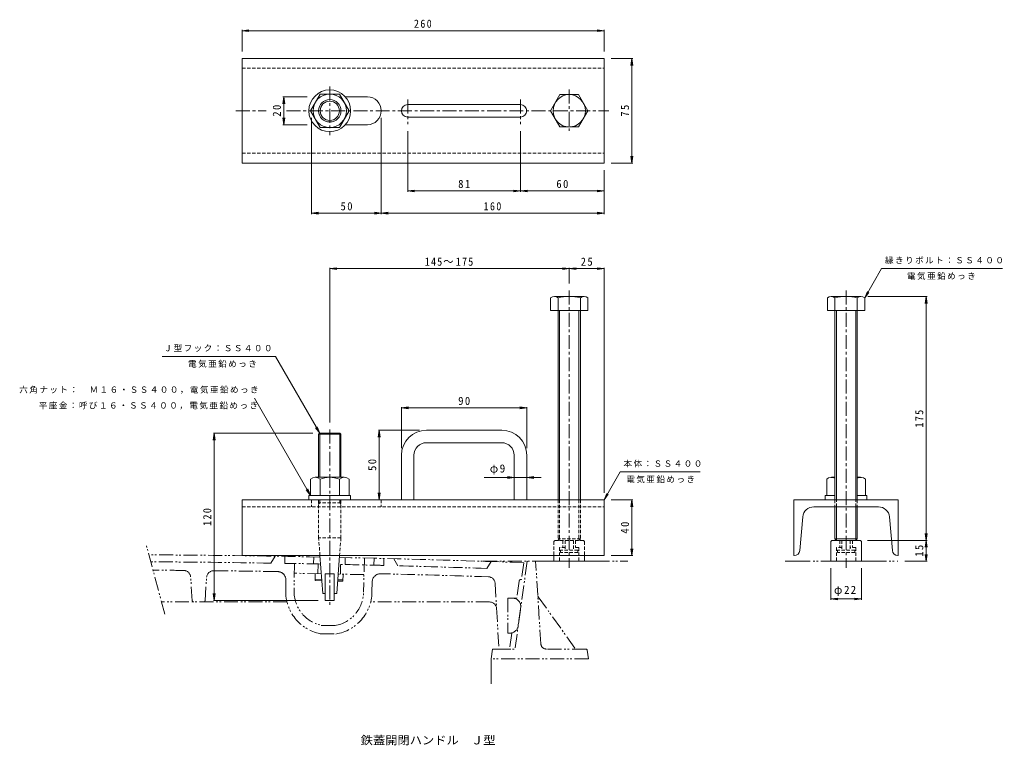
# Model space of a CAD drawing. Units: millimetres, scale not verified. Extents: x -337 to 369, y -266 to 255.
import ezdxf
from ezdxf.enums import TextEntityAlignment as Align

# ---------------------------------------------------------------- set-up
doc = ezdxf.new("R2010")
doc.units = ezdxf.units.MM
doc.header["$LTSCALE"] = 2
for name, pattern in [('CHAIN1', [8, 5, -1, 1, -1]), ('DASHED1', [1.8, 1.2, -0.6]), ('DOUBLE_CHAIN1', [8.8, 5, -1, 0.6, -0.6, 0.6, -1]), ('DOUBLE_CHAIN2', [12.8, 9, -1, 0.6, -0.6, 0.6, -1])]:
    doc.linetypes.add(name, pattern=pattern)
for name, color, linetype, lineweight in [('0-0_通り芯', 2, 'Continuous', 9), ('0-1_躯体', 4, 'Continuous', 9), ('0-2_仕上', 3, 'DOUBLE_CHAIN1', 9), ('0-4_その他', 7, 'Continuous', 9), ('0-E', 7, 'Continuous', 9)]:
    doc.layers.add(name, color=color, linetype=linetype, lineweight=lineweight)
doc.layers.add('F-5_F-5ﾚｲﾔ', color=2, linetype='Continuous')
doc.styles.add('ＭＳ ゴシック', font='')
doc.styles.get('ＭＳ ゴシック').set_extended_font_data('MS Gothic')

msp = doc.modelspace()

# ---------------------------------------------------------------- linework, layer by layer
at = {"layer": '0-0_通り芯', "color": 3}
for p, q in [((-176.903, 227.193), (-176.903, 152.193)), ((-102.703, 199.693), (-86.903, 199.693)), ((23.097, 194.193), (-57.903, 194.193)), ((23.097, 185.193), (-57.903, 185.193)), ((-102.703, 179.693), (-86.903, 179.693)), ((-176.903, 152.193), (83.097, 152.193)), ((-44.403, -39.484), (9.597, -39.484)), ((-44.403, -48.484), (9.597, -48.484)), ((-62.403, -57.484), (-62.403, -89.484)), ((-53.403, -57.484), (-53.403, -89.484)), ((18.597, -57.484), (18.597, -89.484)), ((27.597, -57.484), (27.597, -89.484)), ((-176.903, -89.484), (-176.903, -129.484)), ((-176.903, -89.484), (83.097, -89.484)), ((83.097, -89.484), (83.097, -129.484)), ((219.43, -89.484), (219.43, -129.484)), ((219.43, -89.484), (294.43, -89.484)), ((294.43, -89.484), (294.43, -129.484)), ((233.76, -94.484), (280.099, -94.484)), ((225.791, -101.787), (223.687, -125.833)), ((290.172, -125.833), (288.069, -101.787)), ((-176.903, -129.484), (83.097, -129.484)), ((219.702, -129.484), (219.43, -129.484)), ((294.157, -129.484), (294.43, -129.484))]:
    msp.add_line(p, q, dxfattribs=at)
at = {"layer": '0-0_通り芯', "color": 3, "linetype": 'DASHED1'}
for p, q in [((-176.903, 220.193), (83.097, 220.193)), ((-176.903, 159.193), (83.097, 159.193)), ((-126.903, -89.484), (-126.903, -94.484)), ((-76.903, -89.484), (-76.903, -94.484)), ((-176.903, -94.484), (83.097, -94.484))]:
    msp.add_line(p, q, dxfattribs=at)
at = {"layer": '0-0_通り芯', "linetype": 'CHAIN1'}
for p, q in [((58.097, 205.005), (58.097, 175.406)), ((58.097, 60.768), (58.097, -138.239)), ((256.93, 60.768), (256.93, -138.239))]:
    msp.add_line(p, q, dxfattribs=at)
at = {"layer": '0-0_通り芯'}
for p, q in [((-127.733, 189.693), (-120.805, 201.693)), ((-120.805, 201.693), (-106.961, 201.693)), ((-100.033, 189.693), (-106.961, 201.693)), ((-127.733, 189.693), (-120.805, 177.693)), ((-100.033, 189.693), (-106.961, 177.693)), ((-120.805, 177.693), (-106.961, 177.693)), ((44.722, 55.403), (44.722, 46.417)), ((68.784, 56.417), (47.409, 56.417)), ((50.097, 55.403), (50.097, -89.484)), ((66.097, 55.403), (66.097, -89.484)), ((71.472, 55.403), (71.472, 46.417)), ((243.555, 55.403), (243.555, 46.417)), ((267.617, 56.417), (246.242, 56.417)), ((248.93, 55.403), (248.93, -89.484)), ((264.93, 55.403), (264.93, -89.484)), ((270.305, 55.403), (270.305, 46.417)), ((71.472, 46.417), (44.722, 46.417)), ((51.179, 46.417), (51.179, -89.484)), ((65.014, 46.417), (65.014, -89.484)), ((270.305, 46.417), (243.555, 46.417)), ((250.012, 46.417), (250.012, -89.484)), ((263.847, 46.417), (263.847, -89.484)), ((-127.733, -74.641), (-127.733, -86.284)), ((-103.497, -73.284), (-124.269, -73.284)), ((-120.805, -74.641), (-120.805, -86.284)), ((-106.961, -74.641), (-106.961, -86.284)), ((-100.033, -74.641), (-100.033, -86.284)), ((243.08, -74.641), (243.08, -86.284)), ((248.93, -73.284), (246.544, -73.284)), ((250.008, -74.641), (250.008, -86.284)), ((263.851, -74.641), (263.851, -86.284)), ((267.315, -73.284), (264.93, -73.284)), ((270.78, -74.641), (270.78, -86.284)), ((-128.883, -86.284), (-128.883, -89.484)), ((-98.883, -86.284), (-128.883, -86.284)), ((-100.033, -86.284), (-127.733, -86.284)), ((-98.883, -86.284), (-98.883, -89.484)), ((241.93, -86.284), (241.93, -89.484)), ((248.93, -86.284), (241.93, -86.284)), ((248.93, -86.284), (243.08, -86.284)), ((271.93, -86.284), (264.93, -86.284)), ((270.78, -86.284), (264.93, -86.284)), ((271.93, -86.284), (271.93, -89.484)), ((248.93, -94.484), (248.93, -117.501)), ((250.012, -94.484), (250.012, -118.583)), ((263.847, -94.484), (263.847, -118.583)), ((264.93, -94.484), (264.93, -117.501)), ((248.93, -117.501), (250.012, -118.583)), ((264.93, -117.501), (248.93, -117.501)), ((263.847, -118.583), (264.93, -117.501))]:
    msp.add_line(p, q, dxfattribs=at)
at = {"layer": '0-0_通り芯', "color": 3, "linetype": 'CHAIN1'}
for p, q in [((-57.903, 197.752), (-57.903, 180.076)), ((23.097, 197.752), (23.097, 180.076)), ((-181.272, 189.693), (-159.583, 189.693)), ((-144.895, 189.693), (86.471, 189.693))]:
    msp.add_line(p, q, dxfattribs=at)
at = {"layer": '0-0_通り芯', "linetype": 'DASHED1'}
for p, q in [((50.097, -89.484), (50.097, -117.501)), ((51.179, -89.484), (51.179, -118.583)), ((65.014, -89.484), (65.014, -118.583)), ((66.097, -89.484), (66.097, -117.501)), ((248.93, -89.484), (248.93, -94.484)), ((250.012, -94.484), (250.012, -89.484)), ((263.847, -94.484), (263.847, -89.484)), ((264.93, -89.484), (264.93, -94.484)), ((50.097, -117.501), (51.179, -118.583)), ((66.097, -117.501), (50.097, -117.501)), ((53.597, -118.583), (53.597, -123.583)), ((55.097, -118.583), (55.097, -125.583)), ((61.097, -118.583), (61.097, -125.583)), ((62.597, -118.583), (62.597, -123.583)), ((65.014, -118.583), (66.097, -117.501)), ((252.43, -118.583), (252.43, -123.583)), ((253.93, -118.583), (253.93, -125.583)), ((259.93, -118.583), (259.93, -125.583)), ((261.43, -118.583), (261.43, -123.583)), ((51.097, -123.583), (51.097, -133.583)), ((55.097, -123.583), (51.097, -123.583)), ((51.847, -125.583), (51.847, -127.183)), ((64.347, -125.583), (51.847, -125.583)), ((65.097, -123.583), (61.097, -123.583)), ((64.347, -125.583), (64.347, -127.183)), ((65.097, -123.583), (65.097, -133.583)), ((249.93, -123.583), (249.93, -133.583)), ((253.93, -123.583), (249.93, -123.583)), ((250.68, -125.583), (250.68, -127.183)), ((263.18, -125.583), (250.68, -125.583)), ((263.93, -123.583), (259.93, -123.583)), ((263.18, -125.583), (263.18, -127.183)), ((263.93, -123.583), (263.93, -133.583)), ((64.347, -127.183), (51.847, -127.183)), ((263.18, -127.183), (250.68, -127.183))]:
    msp.add_line(p, q, dxfattribs=at)
at = {"layer": '0-0_通り芯', "color": 6, "linetype": 'DASHED1'}
for p, q in [((47.804, -118.583), (47.097, -119.29)), ((47.097, -119.29), (47.097, -129.484)), ((68.39, -118.583), (47.804, -118.583)), ((68.39, -118.583), (69.097, -119.29)), ((69.097, -119.29), (69.097, -129.484))]:
    msp.add_line(p, q, dxfattribs=at)
at = {"layer": '0-0_通り芯', "color": 6}
for p, q in [((245.93, -119.29), (246.637, -118.583)), ((245.93, -119.29), (245.93, -133.583)), ((267.222, -118.583), (246.637, -118.583)), ((267.222, -118.583), (267.93, -119.29)), ((267.93, -119.29), (267.93, -133.583)), ((47.097, -129.484), (47.097, -133.583)), ((47.097, -133.583), (69.097, -133.583)), ((69.097, -129.484), (69.097, -133.583)), ((245.93, -133.583), (267.93, -133.583))]:
    msp.add_line(p, q, dxfattribs=at)
at = {"layer": '0-0_通り芯', "color": 7, "linetype": 'DOUBLE_CHAIN2'}
for p, q in [((33.945, -133.583), (47.097, -133.583)), ((69.097, -133.583), (100.14, -133.583)), ((213.168, -133.583), (245.93, -133.583)), ((267.93, -133.583), (294.157, -133.583)), ((1.945, -203.583), (1.945, -223.392))]:
    msp.add_line(p, q, dxfattribs=at)
at = {"layer": '0-0_通り芯', "color": 3}
msp.add_lwpolyline([(-176.903, 227.193), (83.097, 227.193), (83.097, 152.193)], dxfattribs=at)
at = {"layer": '0-0_通り芯'}
msp.add_lwpolyline([(71.472, 189.693), (64.784, 201.276), (51.409, 201.276), (44.722, 189.693), (51.409, 178.11), (64.784, 178.11)], close=True, dxfattribs=at)
for centre, radius in [((-113.883, 189.693), 15), ((-113.876, 189.693), 12), ((58.097, 189.693), 11.583)]:
    msp.add_circle(centre, radius, dxfattribs=at)
at = {"layer": '0-0_通り芯', "color": 3}
for centre, radius, start, end in [((-86.903, 189.693), 10, 270, 90), ((-57.903, 189.693), 4.5, 90, 270), ((23.097, 189.693), 4.5, 270, 90), ((-44.403, -57.484), 18, 90, 180), ((9.597, -57.484), 18, 0, 90), ((-44.403, -57.484), 9, 90, 180), ((9.597, -57.484), 9, 0, 90), ((233.76, -102.484), 8, 90, 174.99998), ((280.099, -102.484), 8, 4.99997, 90), ((219.702, -125.484), 4, 270, 354.99998), ((294.157, -125.484), 4, 185.00002, 270)]:
    msp.add_arc(centre, radius, start, end, dxfattribs=at)
at = {"layer": '0-0_通り芯'}
for centre, radius, start, end in [((47.409, 52.347), 4.07, 48.67543, 131.32401), ((58.097, 24.336), 32.081, 75.55954, 104.43982), ((68.784, 52.347), 4.07, 48.67599, 131.32451), ((246.242, 52.347), 4.07, 48.67543, 131.32401), ((256.93, 24.338), 32.079, 75.55869, 104.44131), ((267.617, 52.347), 4.07, 48.67599, 131.32451), ((-124.269, -78.385), 5.101, 47.22217, 132.77783), ((-113.883, -91.619), 18.335, 67.81938, 112.18069), ((-103.497, -78.385), 5.101, 47.22217, 132.77783), ((246.544, -78.385), 5.101, 62.11121, 132.77783), ((267.315, -78.385), 5.101, 47.22217, 117.88966)]:
    msp.add_arc(centre, radius, start, end, dxfattribs=at)
at = {"layer": '0-1_躯体', "linetype": 'CHAIN1'}
for p, q in [((-113.883, 207.161), (-113.883, 172.225)), ((-113.883, -38.935), (-113.883, -166.157))]:
    msp.add_line(p, q, dxfattribs=at)
at = {"layer": '0-1_躯体'}
for p, q in [((-121.071, -41.654), (-121.071, -73.284)), ((-106.695, -41.654), (-106.695, -73.284)), ((-105.883, -42.466), (-121.883, -42.466)), ((-121.883, -42.466), (-121.883, -73.284)), ((-105.883, -42.466), (-105.883, -73.284)), ((-118.883, -156.654), (-120.921, -129.484)), ((-106.845, -129.484), (-108.883, -156.654)), ((-110.633, -142.654), (-110.633, -161.654)), ((-117.133, -156.654), (-118.883, -156.654)), ((-110.633, -161.654), (-117.133, -161.654)), ((-108.883, -156.654), (-110.633, -156.654))]:
    msp.add_line(p, q, dxfattribs=at)
at = {"layer": '0-1_躯体', "linetype": 'DASHED1'}
for p, q in [((-121.883, -89.484), (-121.883, -116.654)), ((-105.883, -91.654), (-121.883, -91.654)), ((-121.071, -91.654), (-121.883, -92.466)), ((-121.071, -89.484), (-121.071, -91.654)), ((-106.695, -89.484), (-106.695, -91.654)), ((-106.695, -91.654), (-105.883, -92.466)), ((-105.883, -89.484), (-105.883, -116.654)), ((-105.883, -116.654), (-121.883, -116.654)), ((-120.921, -129.484), (-121.883, -116.654)), ((-105.883, -116.654), (-106.845, -129.484))]:
    msp.add_line(p, q, dxfattribs=at)
at = {"layer": '0-1_躯体'}
for points in [[(-105.883, -42.466), (-106.695, -41.654), (-121.071, -41.654), (-121.883, -42.466)], [(-110.633, -142.654), (-117.133, -142.654), (-117.133, -161.654)]]:
    msp.add_lwpolyline(points, dxfattribs=at)
for radius in [8, 6.918]:
    msp.add_circle((-113.883, 189.693), radius, dxfattribs=at)
at = {"layer": '0-2_仕上'}
for p, q in [((-232.38, -171.519), (-245.662, -121.949)), ((-156.177, -134.886), (-153.078, -129.935)), ((-146.05, -130.051), (-146.152, -135.05)), ((-125.378, -130.424), (-125.48, -135.416)), ((-102.733, -130.887), (-102.835, -135.879)), ((-89.061, -131.181), (-89.561, -155.659)), ((-82.063, -131.359), (-82.165, -136.358)), ((-75.041, -131.531), (-75.143, -136.53)), ((-67.994, -131.708), (-65.099, -136.784)), ((1.945, -133.769), (-1.055, -138.672)), ((-139.152, -135.136), (-139.551, -154.638)), ((-122.233, -135.482), (-122.376, -142.481)), ((-106.081, -135.812), (-106.224, -142.811)), ((25.444, -134.583), (23.758, -146.583)), ((-212.62, -161.838), (-213.814, -144.769)), ((-203.49, -161.838), (-202.312, -144.984)), ((-145.398, -147.087), (-145.549, -154.515)), ((-119.942, -142.531), (-139.295, -142.135)), ((-124.298, -142.441), (-124.4, -147.44)), ((-119.567, -147.539), (-124.4, -147.44)), ((-119.642, -146.537), (-124.38, -146.441)), ((-108.217, -147.771), (-104.405, -147.849)), ((-108.142, -146.772), (-104.384, -146.849)), ((-89.306, -143.156), (-107.842, -142.778)), ((-104.302, -142.85), (-104.405, -147.849)), ((22.063, -147.874), (20.347, -160.083)), ((23.549, -146.583), (23.758, -146.583)), ((-83.411, -148.355), (-83.562, -155.781)), ((13.945, -160.083), (20.347, -160.083)), ((-144.605, -162.768), (-234.725, -162.768)), ((0.942, -162.768), (-84.507, -162.768)), ((-120.055, -179.536), (-110.057, -179.74)), ((-120.751, -185.523), (-109.607, -185.751))]:
    msp.add_line(p, q, dxfattribs=at)
at = {"layer": '0-2_仕上', "color": 6}
for p, q in [((-3.671, -133.583), (33.945, -133.583)), ((27.945, -133.583), (19.091, -196.583)), ((37.707, -192.837), (33.945, -133.583)), ((35.866, -159.049), (62.753, -196.583)), ((2.945, -196.583), (1.945, -203.583)), ((2.945, -196.583), (19.091, -196.583)), ((70.078, -196.583), (41.699, -196.583)), ((71.067, -197.442), (71.945, -203.583)), ((71.945, -203.583), (1.945, -203.583))]:
    msp.add_line(p, q, dxfattribs=at)
at = {"layer": '0-2_仕上', "color": 4}
for p, q in [((13.945, -160.083), (13.945, -185.083)), ((17.302, -160.083), (13.945, -160.083)), ((23.302, -166.083), (21.475, -179.083)), ((15.475, -185.083), (13.945, -185.083))]:
    msp.add_line(p, q, dxfattribs=at)
at = {"layer": '0-2_仕上'}
for points in [[(4.886, -149.421), (7.622, -196.583), (15.218, -196.583)], [(13.945, -160.083), (13.945, -185.083), (16.834, -185.083), (15.218, -196.583)]]:
    msp.add_lwpolyline(points, dxfattribs=at)
for centre, radius, start, end in [((-298.055, -9128.768), 9000, 88.87177, 89.65454), ((-298.055, -9128.768), 8995, 89.09624, 89.6458), ((-298.055, -9128.768), 9000, 87.94009, 88.78325), ((-298.055, -9128.768), 8989, 89.49493, 89.6353), ((-218.802, -145.117), 5, 3.99989, 90.18365), ((-197.324, -145.332), 5, 86.89827, 175.99998), ((-298.055, -9128.768), 8989, 89.06653, 89.3562), ((-151.396, -146.965), 6, 358.83044, 92.06606), ((-298.055, -9128.766), 8995, 88.86874, 89.03236), ((-298.055, -9128.768), 8995, 88.98778, 89.03236), ((-298.055, -9128.766), 8995, 88.57996, 88.78496), ((-298.055, -9128.768), 8995, 88.57996, 88.6693), ((-298.055, -9128.768), 8995, 88.10785, 88.51596), ((-77.412, -148.478), 6, 89.27005, 178.82915), ((-298.055, -9128.768), 8989, 88.09972, 88.59299), ((-0.106, -149.71), 5, 3.32016, 88.54015), ((23.549, -148.083), 1.5, 90, 172.00024), ((-114.556, -155.148), 31, 178.82956, 258.47243), ((-114.556, -155.148), 25, 178.82954, 257.29251), ((-211.623, -161.768), 1, 184.00026, 270), ((-204.488, -161.768), 1, 270, 355.99974), ((-114.556, -155.148), 25, 280.36656, 358.82959), ((-114.556, -155.148), 31, 279.18672, 358.82964), ((0.942, -167.768), 5, 3.32016, 90)]:
    msp.add_arc(centre, radius, start, end, dxfattribs=at)
at = {"layer": '0-2_仕上', "color": 4}
for centre, start, end in [((17.302, -166.083), 0, 90), ((15.475, -179.083), 270, 0)]:
    msp.add_arc(centre, 6, start, end, dxfattribs=at)
at = {"layer": '0-2_仕上', "color": 6}
for centre, radius, start, end in [((37.492, -157.884), 2, 183.63332, 215.61473), ((41.699, -192.583), 4, 183.63185, 270.00142), ((70.078, -197.583), 1, 8.13071, 90)]:
    msp.add_arc(centre, radius, start, end, dxfattribs=at)
at = {"layer": '0-4_その他'}
for p, q in [((-176.903, 247.193), (-171.946, 247.846)), ((-176.903, 232.193), (-176.903, 247.793)), ((-176.903, 247.193), (83.097, 247.193)), ((-176.903, 247.193), (-171.946, 246.54)), ((83.097, 247.193), (78.14, 247.846)), ((83.097, 247.193), (78.14, 246.54)), ((83.097, 232.193), (83.097, 247.793)), ((88.097, 227.193), (103.697, 227.193)), ((103.097, 227.193), (102.444, 222.236)), ((103.097, 152.193), (103.097, 227.193)), ((103.097, 227.193), (103.75, 222.236)), ((-146.903, 199.693), (-147.556, 194.736)), ((-130.205, 199.693), (-147.503, 199.693)), ((-146.903, 179.693), (-146.903, 199.693)), ((-146.903, 199.693), (-146.25, 194.736)), ((-146.903, 179.693), (-147.556, 184.65)), ((-146.903, 179.693), (-146.25, 184.65)), ((-126.903, 184.693), (-126.903, 115.593)), ((-76.903, 184.693), (-76.903, 115.593)), ((-130.205, 179.693), (-147.503, 179.693)), ((-57.903, 175.076), (-57.903, 131.593)), ((23.097, 175.076), (23.097, 131.593)), ((103.097, 152.193), (102.444, 157.15)), ((103.097, 152.193), (103.75, 157.15)), ((88.097, 152.193), (103.697, 152.193)), ((83.097, 147.193), (83.097, 115.593)), ((-57.903, 132.193), (-52.946, 132.846)), ((-57.903, 132.193), (23.097, 132.193)), ((-57.903, 132.193), (-52.946, 131.54)), ((23.097, 132.193), (18.14, 132.846)), ((23.097, 132.193), (18.14, 131.54)), ((23.097, 132.193), (28.054, 132.846)), ((23.097, 132.193), (83.097, 132.193)), ((23.097, 132.193), (28.054, 131.54)), ((83.097, 132.193), (78.14, 132.846)), ((83.097, 132.193), (78.14, 131.54)), ((-126.903, 116.193), (-121.946, 116.846)), ((-126.903, 116.193), (-76.903, 116.193)), ((-126.903, 116.193), (-121.946, 115.54)), ((-76.903, 116.193), (-81.86, 116.846)), ((-76.903, 116.193), (-81.86, 115.54)), ((-76.903, 116.193), (-71.946, 116.846)), ((-76.903, 116.193), (83.097, 116.193)), ((-76.903, 116.193), (-71.946, 115.54)), ((83.097, 116.193), (78.14, 116.846)), ((83.097, 116.193), (78.14, 115.54)), ((-113.883, 76.417), (-108.926, 77.07)), ((-113.883, -33.935), (-113.883, 77.017)), ((-113.883, 76.417), (58.097, 76.417)), ((-113.883, 76.417), (-108.926, 75.764)), ((58.097, 76.417), (53.14, 77.07)), ((58.097, 76.417), (53.14, 75.764)), ((58.097, 76.417), (63.054, 77.07)), ((58.097, 65.768), (58.097, 77.017)), ((58.097, 76.417), (83.097, 76.417)), ((58.097, 76.417), (63.054, 75.764)), ((83.097, 76.417), (78.14, 77.07)), ((83.097, 76.417), (78.14, 75.764)), ((83.097, -84.484), (83.097, 77.017)), ((272.617, 56.417), (315.03, 56.417)), ((314.43, 56.417), (313.777, 51.46)), ((314.43, -118.583), (314.43, 56.417)), ((314.43, 56.417), (315.082, 51.46)), ((-62.403, -23.484), (-57.446, -22.831)), ((-62.403, -52.484), (-62.403, -22.884)), ((-62.403, -23.484), (27.597, -23.484)), ((-62.403, -23.484), (-57.446, -24.137)), ((27.597, -23.484), (22.64, -22.831)), ((27.597, -23.484), (22.64, -24.137)), ((27.597, -52.484), (27.597, -22.884)), ((-196.903, -41.654), (-197.556, -46.612)), ((-126.071, -41.654), (-197.503, -41.654)), ((-196.903, -161.654), (-196.903, -41.654)), ((-196.903, -41.654), (-196.251, -46.612)), ((-78.403, -39.484), (-79.056, -44.441)), ((-49.403, -39.484), (-79.003, -39.484)), ((-78.403, -89.484), (-78.403, -39.484)), ((-78.403, -39.484), (-77.751, -44.441)), ((37.963, -73.484), (-2.895, -73.484)), ((18.597, -73.484), (13.64, -72.831)), ((18.597, -73.484), (13.64, -74.137)), ((27.597, -73.484), (32.554, -72.831)), ((27.597, -73.484), (32.554, -74.137)), ((-78.403, -89.484), (-79.056, -84.527)), ((-78.403, -89.484), (-77.751, -84.527)), ((88.097, -89.484), (103.697, -89.484)), ((103.097, -89.484), (102.444, -94.441)), ((103.097, -129.484), (103.097, -89.484)), ((103.097, -89.484), (103.75, -94.441)), ((272.223, -118.583), (315.03, -118.583)), ((314.43, -118.583), (313.777, -113.626)), ((314.43, -118.583), (313.777, -123.54)), ((314.43, -118.583), (315.082, -113.626)), ((314.43, -133.583), (314.43, -118.583)), ((314.43, -118.583), (315.082, -123.54)), ((103.097, -129.484), (102.444, -124.527)), ((103.097, -129.484), (103.75, -124.527)), ((88.097, -129.484), (103.697, -129.484)), ((299.157, -133.583), (315.03, -133.583)), ((314.43, -133.583), (313.777, -128.626)), ((314.43, -133.583), (315.082, -128.626)), ((245.93, -138.583), (245.93, -161.183)), ((267.93, -138.583), (267.93, -161.183)), ((-196.903, -161.654), (-197.556, -156.697)), ((-122.133, -161.654), (-197.503, -161.654)), ((-196.903, -161.654), (-196.251, -156.697)), ((245.93, -160.583), (250.887, -159.931)), ((245.93, -160.583), (267.93, -160.583)), ((245.93, -160.583), (250.887, -161.236)), ((267.93, -160.583), (262.972, -159.931)), ((267.93, -160.583), (262.972, -161.236))]:
    msp.add_line(p, q, dxfattribs=at)
at = {"layer": '0-E'}
for p, q in [((270.305, 55.403), (272.218, 60.023)), ((270.305, 55.403), (273.348, 59.37)), ((-152.866, 13.417), (-234.209, 13.417)), ((-121.071, -41.654), (-152.866, 13.417)), ((-127.733, -86.284), (-167.975, -16.583)), ((-121.071, -41.654), (-124.115, -37.688)), ((-121.071, -41.654), (-122.984, -37.035)), ((83.097, -89.484), (94.644, -69.484)), ((94.644, -69.484), (152.059, -69.484)), ((-127.733, -86.284), (-130.777, -82.317)), ((-127.733, -86.284), (-129.646, -81.665)), ((83.097, -89.484), (85.01, -84.865)), ((83.097, -89.484), (86.141, -85.517))]:
    msp.add_line(p, q, dxfattribs=at)
msp.add_lwpolyline([(270.305, 55.403), (282.437, 76.417), (369.131, 76.417)], dxfattribs=at)

# ---------------------------------------------------------------- texts
at = {"layer": '0-4_その他', "color": 2, "char_height": 5.865, "attachment_point": 7, "style": 'ＭＳ ゴシック'}
for s, insert in [('\\T1.27;\\W0.9;260', (-53.403, 249.193)), ('\\T1.27;\\W0.95;81', (-21.653, 134.193)), ('\\T1.27;\\W0.95;60', (48.847, 134.193)), ('\\T1.27;\\W0.95;50', (-106.153, 118.193)), ('\\T1.27;\\W0.9;160', (-3.403, 118.193)), ('\\T1.24;\\W0.9;145～175', (-45.643, 78.417)), ('\\T1.27;\\W0.95;25', (66.347, 78.417)), ('\\T1.27;\\W0.95;90', (-21.653, -21.484)), ('\\T1.17;φ9', (1.028, -71.484)), ('\\T1.19;φ22', (248.18, -158.583))]:
    msp.add_mtext(s, dxfattribs=dict(at, insert=insert))
at = {"layer": '0-4_その他', "color": 2, "char_height": 5.865, "attachment_point": 7, "rotation": 90, "style": 'ＭＳ ゴシック'}
for s, insert in [('\\T1.27;\\W0.95;20', (-148.903, 185.443)), ('\\T1.27;\\W0.95;75', (101.097, 185.443)), ('\\T1.27;\\W0.9;175', (312.43, -37.583)), ('\\T1.27;\\W0.95;50', (-80.403, -68.734)), ('\\T1.27;\\W0.9;120', (-198.903, -108.154)), ('\\T1.27;\\W0.95;40', (101.097, -113.734)), ('\\T1.27;\\W0.95;15', (312.43, -130.333))]:
    msp.add_mtext(s, dxfattribs=dict(at, insert=insert))
at = {"layer": '0-E', "char_height": 4.399, "attachment_point": 7, "style": 'ＭＳ ゴシック'}
for s, insert in [('\\T1.17;縁きりボルト：ＳＳ４００', (284.852, 79.696)), ('\\T1.17;電気亜鉛めっき', (300.641, 68.369)), ('\\T1.17;Ｊ型フック：ＳＳ４００', (-233.233, 16.696)), ('\\T1.17;電気亜鉛めっき', (-215.651, 5.369)), ('\\T1.17;六角ナット：\u3000Ｍ１６・ＳＳ４００，電気亜鉛めっき', (-336.86, -13.304)), ('\\T1.17;平座金：呼び１６・ＳＳ４００，電気亜鉛めっき', (-322.86, -24.631)), ('\\T1.17;本体：ＳＳ４００', (97.059, -66.205)), ('\\T1.17;電気亜鉛めっき', (99.039, -77.532))]:
    msp.add_mtext(s, dxfattribs=dict(at, insert=insert))
at = {"layer": 'F-5_F-5ﾚｲﾔ', "style": 'ＭＳ ゴシック', "width": 1.1}
msp.add_text('鉄蓋開閉ハンドル\u3000Ｊ型', height=5.865, dxfattribs=at).set_placement((-91.666, -266.732), align=Align.BOTTOM_LEFT)

doc.saveas('drawing.dxf')
